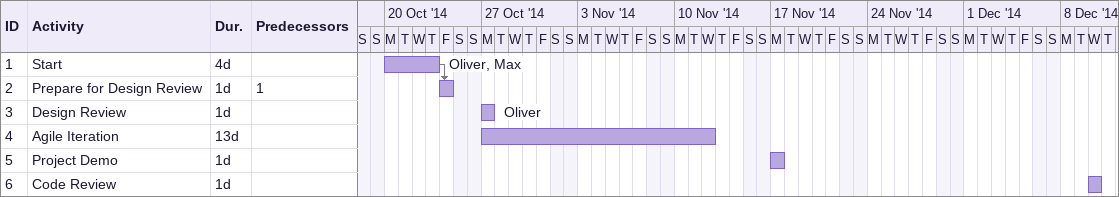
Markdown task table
| ID | Task | Duration | Start | Finish | Predecessors | Resources |
|---|---|---|---|---|---|---|
| 1 | Start | 4d | 2014-10-20 | 2014-10-23 |  | Oliver, Max |
| 2 | Prepare for Design Review | 1d | 2014-10-24 | 2014-10-24 | 1 |  |
| 3 | Design Review | 1d | 2014-10-27 | 2014-10-27 |  | Oliver |
| 4 | Agile Iteration | 13d | 2014-10-27 | 2014-11-12 |  |  |
| 5 | Project Demo | 1d | 2014-11-17 | 2014-11-17 |  |  |
| 6 | Code Review | 1d | 2014-12-10 | 2014-12-10 |  |  |
